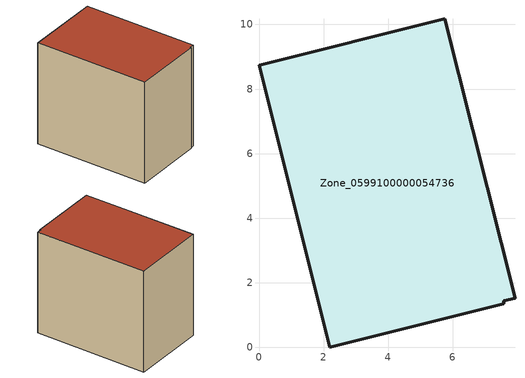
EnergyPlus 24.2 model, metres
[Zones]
Zone_0599100000054736
 floor ground (C_G): 7.93,1.53 7.58,1.44 7.59,1.35 2.19,0 0,8.74 5.76,10.18 z0
 wall outside (C_F): 7.93,1.53 5.76,10.18 0,8.74 2.19,0 7.59,1.35 7.58,1.44 7.93,1.53 z0:8.17
 roof outside (C_R): 7.58,1.44 7.93,1.53 5.76,10.18 0,8.74 2.19,0 7.59,1.35 z8.17
[BUILDING]
Pand.0599100000054736: North Axis=0; Terrain=City; Loads Convergence Tolerance Value=0.04; Temperature Convergence Tolerance Value=0.4; Solar Distribution=FullExterior; Maximum Number of Warmup Days=25; Minimum Number of Warmup Days=1
[Site:Location]
Rotterdam.The.Hague.AP_ZH_NLD Design_Conditions: Latitude=51.96; Longitude=4.45; Time Zone=1; Elevation=-4.5
[SITE:GROUNDTEMPERATURE:BUILDINGSURFACE]
18, 18, 18, 18, 18, 18, 18, 18, 18, 18, 18, 18
[MATERIAL] Thermal Absorptance=0.9; Solar Absorptance=0.7; Visible Absorptance=0.7
Name | Roughness | Thickness | Conductivity | Density | Specific Heat
G.TI.1965-1974 | MediumSmooth | 0.15 | 0.882353 | 540 | 1210
F.TI.1965-1974 | Rough | 0.3 | 0.697674 | 1920 | 840
R.TI.1965-1974 | MediumRough | 0.2 | 0.232558 | 1500 | 1000
[CONSTRUCTION]
C_G: G.TI.1965-1974
C_F: F.TI.1965-1974
C_R: R.TI.1965-1974
[ZONE]
Zone_0599100000054736: Type=1; Multiplier=1; Ceiling Height=Autocalculate; Volume=Autocalculate; Floor Area=autocalculate; Part of Total Floor Area=Yes
[ZONEINFILTRATION:DESIGNFLOWRATE]
Infil_Zone_0599100000054736: Zone or ZoneList or Space or SpaceList=Zone_0599100000054736; Schedule=AlwaysOn; Design Flow Rate Calculation Method=Flow/Area; Flow Rate per Floor Area=0.003; Constant Term Coefficient=1; Temperature Term Coefficient=0; Velocity Term Coefficient=0; Velocity Squared Term Coefficient=0
[HVACTEMPLATE:ZONE:IDEALLOADSAIRSYSTEM]
Zone_0599100000054736: Maximum Heating Supply Air Temperature=50; Minimum Cooling Supply Air Temperature=13; Maximum Heating Supply Air Humidity Ratio=0.0156; Minimum Cooling Supply Air Humidity Ratio=0.0077; Heating Limit=NoLimit; Cooling Limit=NoLimit; Dehumidification Control Type=ConstantSensibleHeatRatio; Cooling Sensible Heat Ratio=0.7; Dehumidification Setpoint=60; Humidification Control Type=None; Humidification Setpoint=30; Outdoor Air Method=None; Outdoor Air Flow Rate per Person=0.00944; Outdoor Air Flow Rate per Zone Floor Area=0; Outdoor Air Flow Rate per Zone=0; Demand Controlled Ventilation Type=None; Outdoor Air Economizer Type=NoEconomizer; Heat Recovery Type=None; Sensible Heat Recovery Effectiveness=0.7; Latent Heat Recovery Effectiveness=0.65
[ZONECONTROL:THERMOSTAT]
ThermostatControl_Zone_0599100000054736: Zone or ZoneList=Zone_0599100000054736; Control Type Schedule=DualSetpointControlType; Control 1=Thermostat_Zone_0599100000054736; Temperature Difference Between Cutout And Setpoint=0
[THERMOSTATSETPOINT:DUALSETPOINT]
Thermostat_Zone_0599100000054736: Heating Setpoint Temperature Schedule=HeatingSetpoint_Zone_0599100000054736; Cooling Setpoint Temperature Schedule=CoolingSetpoint_Zone_0599100000054736
[SCHEDULE:COMPACT]
HeatingSetpoint_Zone_0599100000054736: Through: 12/31, For: AllDays, Until: 24:00, 21
CoolingSetpoint_Zone_0599100000054736: Through: 12/31, For: AllDays, Until: 24:00, 24
DualSetpointControlType: Through: 12/31, For: AllDays, Until: 24:00, 4
AlwaysOn: Through: 12/31, For: AllDays, Until: 24:00, 1
